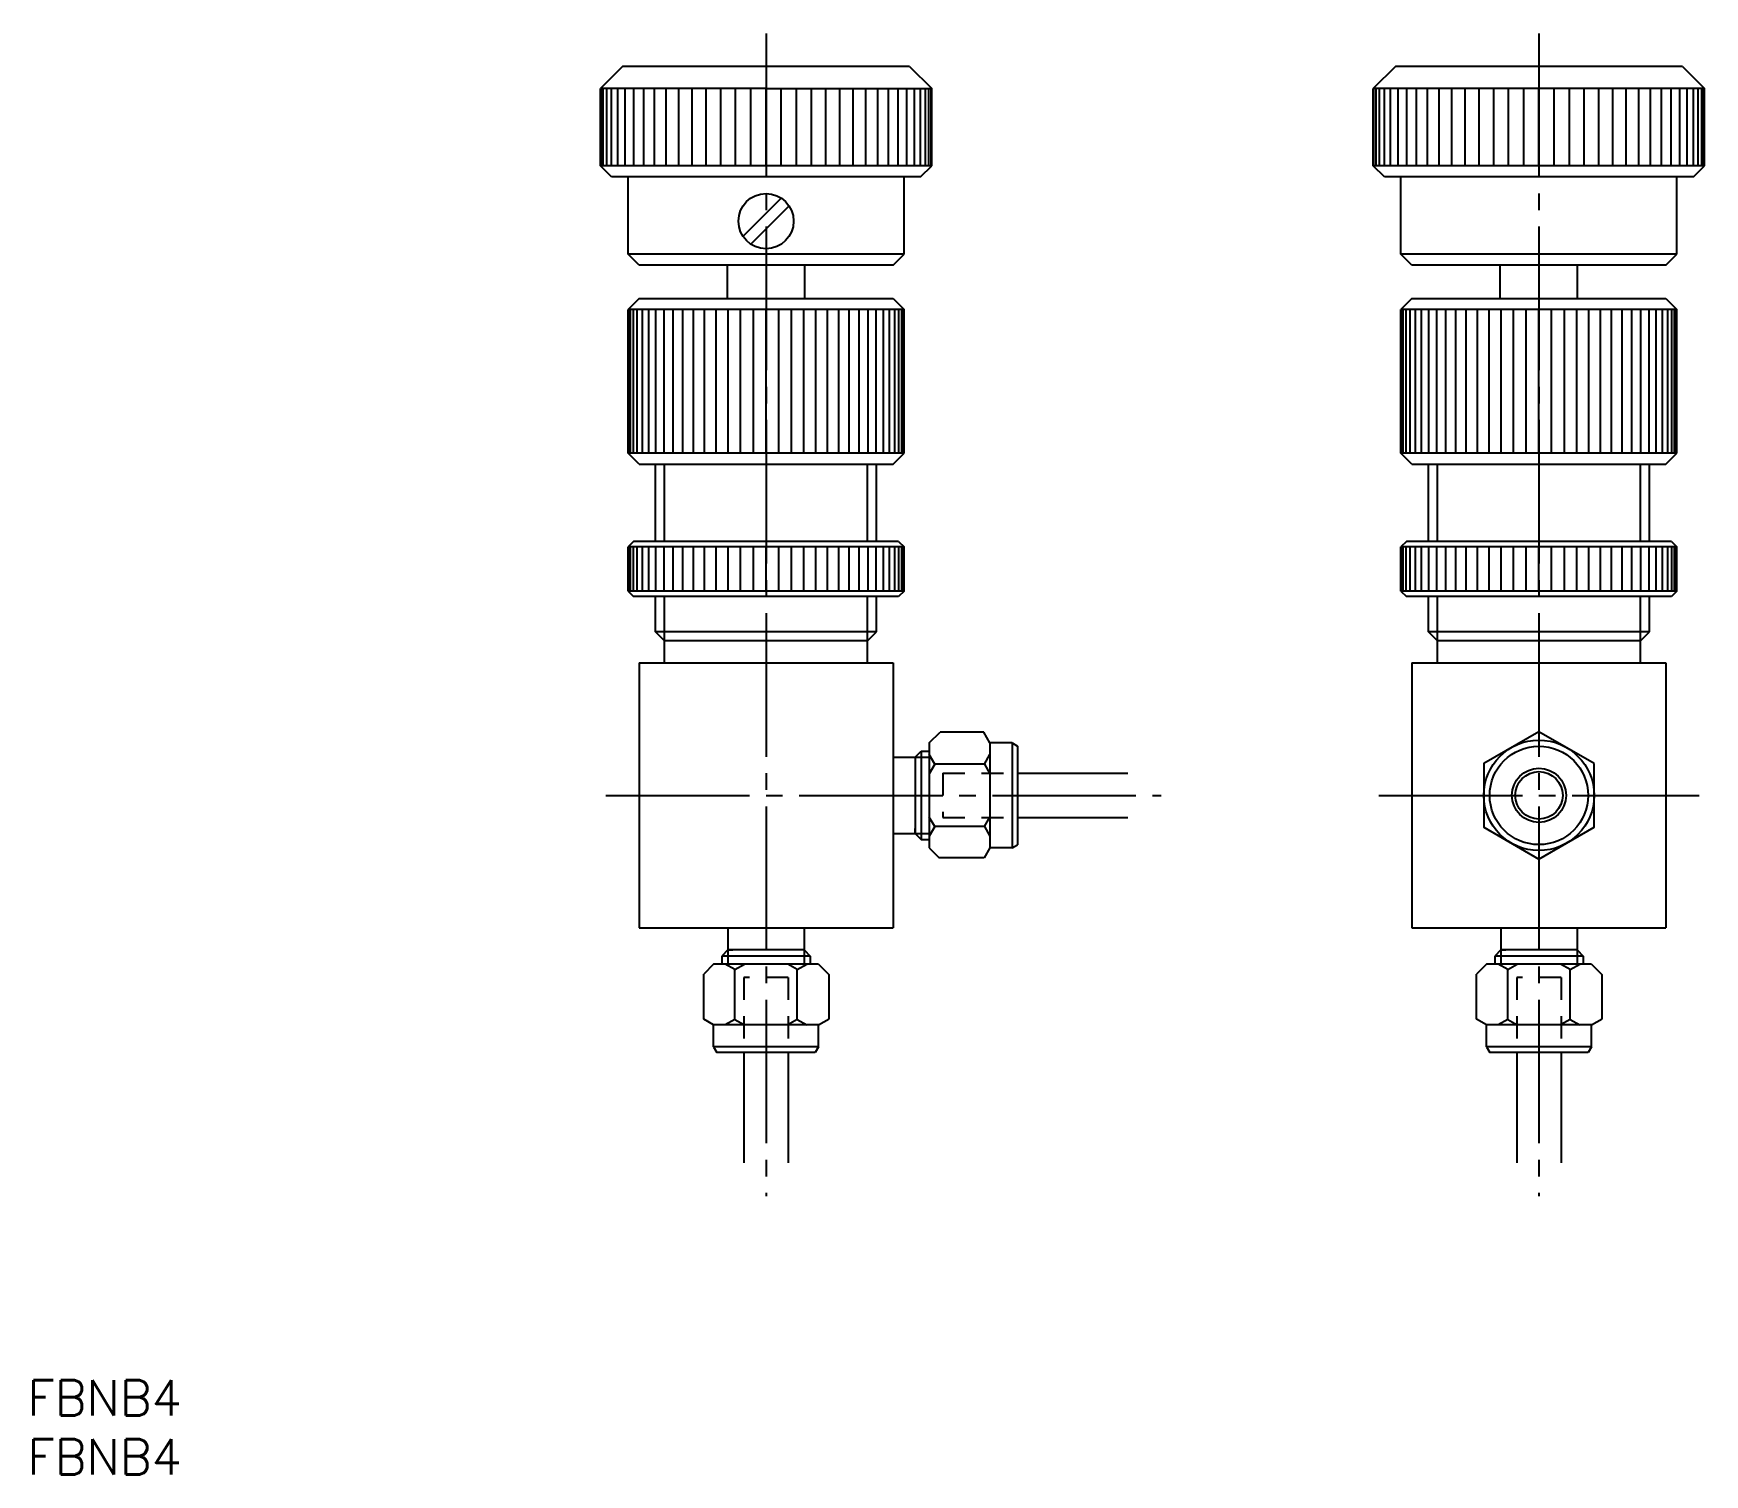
# Model space of a CAD drawing. Extents: x 19 to 170, y 123 to 254.
import ezdxf

# ---------------------------------------------------------------- set-up
doc = ezdxf.new("R2010")
doc.units = 0
doc.linetypes.add('CENTER', pattern=[17.5, 13, -1.5, 1.5, -1.5])
doc.linetypes.add('DASHED', pattern=[3.5, 2, -1.5])
doc.layers.get('0').update_dxf_attribs({"linetype": 'CONTINUOUS'})
doc.layers.add('CENTER', color=1, linetype='CENTER')
doc.styles.get("Standard").update_dxf_attribs({"font": 'txt.shx', "bigfont": '@extfont2.shx'})

msp = doc.modelspace()

# ---------------------------------------------------------------- linework, layer by layer
at = {"linetype": 'CONTINUOUS'}
for p, q in [((72.16, 250.94), (70.16, 248.94)), ((98.16, 250.94), (72.16, 250.94)), ((98.16, 250.94), (100.16, 248.94)), ((142.16, 250.94), (140.16, 248.94)), ((168.16, 250.94), (142.16, 250.94)), ((168.16, 250.94), (170.16, 248.94)), ((85.16, 248.94), (70.16, 248.94)), ((70.16, 241.94), (70.16, 248.94)), ((85.16, 248.94), (100.16, 248.94)), ((100.16, 241.94), (100.16, 248.94)), ((140.16, 241.94), (140.16, 248.94)), ((170.16, 248.94), (140.16, 248.94)), ((170.16, 241.94), (170.16, 248.94)), ((71.16, 240.94), (70.16, 241.94)), ((100.16, 241.94), (70.16, 241.94)), ((99.16, 240.94), (71.16, 240.94)), ((72.66, 233.94), (72.66, 240.94)), ((97.66, 233.94), (97.66, 240.94)), ((99.16, 240.94), (100.16, 241.94)), ((170.16, 241.94), (140.16, 241.94)), ((141.16, 240.94), (140.16, 241.94)), ((169.16, 240.94), (141.16, 240.94)), ((142.66, 233.94), (142.66, 240.94)), ((167.66, 233.94), (167.66, 240.94)), ((169.16, 240.94), (170.16, 241.94)), ((86.54, 239.02), (83.07, 235.56)), ((87.25, 238.31), (83.78, 234.85)), ((97.66, 233.94), (72.66, 233.94)), ((73.66, 232.94), (72.66, 233.94)), ((96.66, 232.94), (97.66, 233.94)), ((167.66, 233.94), (142.66, 233.94)), ((143.66, 232.94), (142.66, 233.94)), ((166.66, 232.94), (167.66, 233.94)), ((96.66, 232.94), (73.66, 232.94)), ((81.66, 229.94), (81.66, 232.94)), ((88.66, 229.94), (88.66, 232.94)), ((166.66, 232.94), (143.66, 232.94)), ((151.66, 229.94), (151.66, 232.94)), ((158.66, 229.94), (158.66, 232.94)), ((73.66, 229.94), (72.66, 228.94)), ((72.66, 215.94), (72.66, 228.94)), ((73.66, 229.94), (96.66, 229.94)), ((96.66, 229.94), (97.66, 228.94)), ((97.66, 215.94), (97.66, 228.94)), ((143.66, 229.94), (142.66, 228.94)), ((142.66, 215.94), (142.66, 228.94)), ((143.66, 229.94), (166.66, 229.94)), ((166.66, 229.94), (167.66, 228.94)), ((167.66, 215.94), (167.66, 228.94)), ((73.66, 214.94), (72.66, 215.94)), ((73.66, 214.94), (96.66, 214.94)), ((75.16, 207.94), (75.16, 214.94)), ((95.16, 207.94), (95.16, 214.94)), ((96.66, 214.94), (97.66, 215.94)), ((143.66, 214.94), (142.66, 215.94)), ((143.66, 214.94), (166.66, 214.94)), ((145.16, 207.94), (145.16, 214.94)), ((165.16, 207.94), (165.16, 214.94)), ((166.66, 214.94), (167.66, 215.94)), ((73.16, 207.94), (72.66, 207.44)), ((72.66, 203.44), (72.66, 207.44)), ((97.16, 207.94), (73.16, 207.94)), ((97.16, 207.94), (97.66, 207.44)), ((97.66, 203.44), (97.66, 207.44)), ((143.16, 207.94), (142.66, 207.44)), ((142.66, 203.44), (142.66, 207.44)), ((167.16, 207.94), (143.16, 207.94)), ((167.16, 207.94), (167.66, 207.44)), ((167.66, 203.44), (167.66, 207.44)), ((72.66, 203.44), (73.16, 202.94)), ((97.16, 202.94), (73.16, 202.94)), ((75.16, 199.75), (75.16, 202.94)), ((95.16, 199.75), (95.16, 202.94)), ((97.66, 203.44), (97.16, 202.94)), ((142.66, 203.44), (143.16, 202.94)), ((167.16, 202.94), (143.16, 202.94)), ((145.16, 199.75), (145.16, 202.94)), ((165.16, 199.75), (165.16, 202.94)), ((167.66, 203.44), (167.16, 202.94)), ((75.97, 198.94), (75.16, 199.75)), ((75.97, 196.94), (75.97, 198.94)), ((94.35, 198.94), (95.16, 199.75)), ((94.35, 196.94), (94.35, 198.94)), ((145.97, 198.94), (145.16, 199.75)), ((145.97, 196.94), (145.97, 198.94)), ((164.35, 198.94), (165.16, 199.75)), ((164.35, 196.94), (164.35, 198.94)), ((73.66, 196.94), (73.66, 172.94)), ((73.66, 196.94), (96.66, 196.94)), ((96.66, 196.94), (96.66, 172.94)), ((143.66, 196.94), (143.66, 172.94)), ((143.66, 196.94), (166.66, 196.94)), ((166.66, 196.94), (166.66, 172.94)), ((99.94, 189.69), (100.92, 190.66)), ((99.94, 189.69), (99.94, 180.19)), ((104.88, 190.66), (100.92, 190.66)), ((105.44, 189.69), (104.88, 190.66)), ((105.44, 189.69), (105.44, 180.19)), ((107.44, 189.69), (105.44, 189.69)), ((107.44, 189.69), (107.44, 180.19)), ((107.44, 189.69), (107.94, 189.4)), ((107.94, 189.4), (107.94, 180.47)), ((96.66, 188.39), (98.66, 188.39)), ((98.66, 188.39), (99.2, 188.94)), ((98.66, 188.39), (98.66, 187.94)), ((98.66, 187.94), (98.66, 181.48)), ((99.2, 188.94), (99.2, 180.94)), ((99.2, 188.94), (99.94, 188.94)), ((100.44, 187.76), (99.94, 188.63)), ((100.44, 187.76), (99.94, 186.89)), ((104.94, 187.76), (100.44, 187.76)), ((104.94, 187.76), (105.44, 188.63)), ((104.94, 187.76), (105.44, 186.89)), ((107.94, 186.94), (117.94, 186.94)), ((98.66, 181.48), (98.66, 181.94)), ((100.44, 182.11), (99.94, 182.98)), ((100.44, 182.11), (99.94, 181.24)), ((104.94, 182.11), (100.44, 182.11)), ((104.94, 182.11), (105.44, 182.98)), ((104.94, 182.11), (105.44, 181.24)), ((107.94, 182.94), (117.94, 182.94)), ((96.66, 181.48), (98.66, 181.48)), ((98.66, 181.48), (99.2, 180.94)), ((99.2, 180.94), (99.94, 180.94)), ((99.94, 180.19), (100.84, 179.29)), ((105.44, 180.19), (104.92, 179.29)), ((107.44, 180.19), (105.44, 180.19)), ((107.44, 180.19), (107.94, 180.47)), ((104.92, 179.29), (100.84, 179.29)), ((73.66, 172.94), (96.66, 172.94)), ((81.7, 172.94), (81.7, 170.94)), ((88.62, 172.94), (88.62, 170.94)), ((143.66, 172.94), (166.66, 172.94)), ((151.7, 172.94), (151.7, 170.94)), ((158.62, 172.94), (158.62, 170.94)), ((80.41, 169.66), (79.51, 168.76)), ((89.91, 169.66), (80.41, 169.66)), ((81.7, 170.94), (81.16, 170.39)), ((89.16, 170.39), (81.16, 170.39)), ((81.16, 170.39), (81.16, 169.66)), ((82.34, 169.16), (81.47, 169.66)), ((88.16, 170.94), (81.7, 170.94)), ((81.7, 170.94), (82.16, 170.94)), ((82.34, 169.16), (83.2, 169.66)), ((87.99, 169.16), (87.12, 169.66)), ((87.99, 169.16), (88.85, 169.66)), ((88.62, 170.94), (88.16, 170.94)), ((88.62, 170.94), (89.16, 170.39)), ((89.16, 170.39), (89.16, 169.66)), ((89.91, 169.66), (90.89, 168.68)), ((150.41, 169.66), (149.51, 168.76)), ((159.91, 169.66), (150.41, 169.66)), ((151.7, 170.94), (151.16, 170.39)), ((159.16, 170.39), (151.16, 170.39)), ((151.16, 170.39), (151.16, 169.66)), ((152.34, 169.16), (151.47, 169.66)), ((158.16, 170.94), (151.7, 170.94)), ((151.7, 170.94), (152.16, 170.94)), ((152.34, 169.16), (153.2, 169.66)), ((157.99, 169.16), (157.12, 169.66)), ((157.99, 169.16), (158.85, 169.66)), ((158.62, 170.94), (158.16, 170.94)), ((158.62, 170.94), (159.16, 170.39)), ((159.16, 170.39), (159.16, 169.66)), ((159.91, 169.66), (160.89, 168.68)), ((79.51, 164.68), (79.51, 168.76)), ((82.34, 164.66), (82.34, 169.16)), ((87.99, 164.66), (87.99, 169.16)), ((90.89, 164.72), (90.89, 168.68)), ((149.51, 164.68), (149.51, 168.76)), ((152.34, 164.66), (152.34, 169.16)), ((157.99, 164.66), (157.99, 169.16)), ((160.89, 164.72), (160.89, 168.68)), ((80.41, 164.16), (79.51, 164.68)), ((89.91, 164.16), (80.41, 164.16)), ((80.41, 162.16), (80.41, 164.16)), ((82.34, 164.66), (81.47, 164.16)), ((82.34, 164.66), (83.2, 164.16)), ((87.99, 164.66), (87.12, 164.16)), ((87.99, 164.66), (88.85, 164.16)), ((89.91, 164.16), (90.89, 164.72)), ((89.91, 162.16), (89.91, 164.16)), ((150.41, 164.16), (149.51, 164.68)), ((159.91, 164.16), (150.41, 164.16)), ((150.41, 162.16), (150.41, 164.16)), ((152.34, 164.66), (151.47, 164.16)), ((152.34, 164.66), (153.2, 164.16)), ((157.99, 164.66), (157.12, 164.16)), ((157.99, 164.66), (158.85, 164.16)), ((159.91, 164.16), (160.89, 164.72)), ((159.91, 162.16), (159.91, 164.16)), ((89.91, 162.16), (80.41, 162.16)), ((80.41, 162.16), (80.7, 161.66)), ((89.91, 162.16), (89.62, 161.66)), ((159.91, 162.16), (150.41, 162.16)), ((150.41, 162.16), (150.7, 161.66)), ((159.91, 162.16), (159.62, 161.66)), ((89.62, 161.66), (80.7, 161.66)), ((83.16, 161.66), (83.16, 151.66)), ((87.16, 161.66), (87.16, 151.66)), ((159.62, 161.66), (150.7, 161.66)), ((153.16, 161.66), (153.16, 151.66)), ((157.16, 161.66), (157.16, 151.66))]:
    msp.add_line(p, q, dxfattribs=at)
at = {"color": 3, "linetype": 'CONTINUOUS'}
for p, q in [((70.22, 241.94), (70.22, 248.94)), ((70.42, 241.94), (70.42, 248.94)), ((70.73, 241.94), (70.73, 248.94)), ((71.17, 241.94), (71.17, 248.94)), ((71.73, 241.94), (71.73, 248.94)), ((72.41, 241.94), (72.41, 248.94)), ((73.19, 241.94), (73.19, 248.94)), ((74.08, 241.94), (74.08, 248.94)), ((75.06, 241.94), (75.06, 248.94)), ((76.12, 241.94), (76.12, 248.94)), ((77.26, 241.94), (77.26, 248.94)), ((78.47, 241.94), (78.47, 248.94)), ((79.74, 241.94), (79.74, 248.94)), ((81.06, 241.94), (81.06, 248.94)), ((82.4, 241.94), (82.4, 248.94)), ((83.78, 241.94), (83.78, 248.94)), ((85.16, 241.94), (85.16, 248.94)), ((86.54, 241.94), (86.54, 248.94)), ((87.92, 241.94), (87.92, 248.94)), ((89.27, 241.94), (89.27, 248.94)), ((90.58, 241.94), (90.58, 248.94)), ((91.85, 241.94), (91.85, 248.94)), ((93.06, 241.94), (93.06, 248.94)), ((94.2, 241.94), (94.2, 248.94)), ((95.27, 241.94), (95.27, 248.94)), ((96.25, 241.94), (96.25, 248.94)), ((97.13, 241.94), (97.13, 248.94)), ((97.91, 241.94), (97.91, 248.94)), ((98.59, 241.94), (98.59, 248.94)), ((99.15, 241.94), (99.15, 248.94)), ((99.59, 241.94), (99.59, 248.94)), ((99.91, 241.94), (99.91, 248.94)), ((100.1, 241.94), (100.1, 248.94)), ((140.22, 241.94), (140.22, 248.94)), ((140.42, 241.94), (140.42, 248.94)), ((140.73, 241.94), (140.73, 248.94)), ((141.17, 241.94), (141.17, 248.94)), ((141.73, 241.94), (141.73, 248.94)), ((142.41, 241.94), (142.41, 248.94)), ((143.19, 241.94), (143.19, 248.94)), ((144.08, 241.94), (144.08, 248.94)), ((145.06, 241.94), (145.06, 248.94)), ((146.12, 241.94), (146.12, 248.94)), ((147.26, 241.94), (147.26, 248.94)), ((148.47, 241.94), (148.47, 248.94)), ((149.74, 241.94), (149.74, 248.94)), ((151.06, 241.94), (151.06, 248.94)), ((152.4, 241.94), (152.4, 248.94)), ((153.78, 241.94), (153.78, 248.94)), ((155.16, 241.94), (155.16, 248.94)), ((156.54, 241.94), (156.54, 248.94)), ((157.92, 241.94), (157.92, 248.94)), ((159.27, 241.94), (159.27, 248.94)), ((160.58, 241.94), (160.58, 248.94)), ((161.85, 241.94), (161.85, 248.94)), ((163.06, 241.94), (163.06, 248.94)), ((164.2, 241.94), (164.2, 248.94)), ((165.27, 241.94), (165.27, 248.94)), ((166.25, 241.94), (166.25, 248.94)), ((167.13, 241.94), (167.13, 248.94)), ((167.91, 241.94), (167.91, 248.94)), ((168.59, 241.94), (168.59, 248.94)), ((169.15, 241.94), (169.15, 248.94)), ((169.59, 241.94), (169.59, 248.94)), ((169.91, 241.94), (169.91, 248.94)), ((170.1, 241.94), (170.1, 248.94)), ((72.71, 215.92), (72.71, 228.94)), ((72.87, 215.92), (72.87, 228.94)), ((73.14, 215.92), (73.14, 228.94)), ((73.5, 215.92), (73.5, 228.94)), ((73.97, 215.92), (73.97, 228.94)), ((74.53, 215.92), (74.53, 228.94)), ((75.19, 215.92), (75.19, 228.94)), ((75.92, 215.92), (75.92, 228.94)), ((76.74, 215.92), (76.74, 228.94)), ((77.63, 215.92), (77.63, 228.94)), ((78.58, 215.92), (78.58, 228.94)), ((79.59, 215.92), (79.59, 228.94)), ((80.65, 215.92), (80.65, 228.94)), ((81.74, 215.92), (81.74, 228.94)), ((82.86, 215.92), (82.86, 228.94)), ((84.01, 215.92), (84.01, 228.94)), ((85.16, 215.92), (85.16, 228.94)), ((86.31, 215.92), (86.31, 228.94)), ((87.46, 215.92), (87.46, 228.94)), ((88.58, 215.92), (88.58, 228.94)), ((89.68, 215.92), (89.68, 228.94)), ((90.73, 215.92), (90.73, 228.94)), ((91.74, 215.92), (91.74, 228.94)), ((92.69, 215.92), (92.69, 228.94)), ((93.58, 215.92), (93.58, 228.94)), ((94.4, 215.92), (94.4, 228.94)), ((95.14, 215.92), (95.14, 228.94)), ((95.79, 215.92), (95.79, 228.94)), ((96.35, 215.92), (96.35, 228.94)), ((96.82, 215.92), (96.82, 228.94)), ((97.18, 215.92), (97.18, 228.94)), ((97.45, 215.92), (97.45, 228.94)), ((97.61, 215.92), (97.61, 228.94)), ((142.71, 215.92), (142.71, 228.94)), ((142.87, 215.92), (142.87, 228.94)), ((143.14, 215.92), (143.14, 228.94)), ((143.5, 215.92), (143.5, 228.94)), ((143.97, 215.92), (143.97, 228.94)), ((144.53, 215.92), (144.53, 228.94)), ((145.19, 215.92), (145.19, 228.94)), ((145.92, 215.92), (145.92, 228.94)), ((146.74, 215.92), (146.74, 228.94)), ((147.63, 215.92), (147.63, 228.94)), ((148.58, 215.92), (148.58, 228.94)), ((149.59, 215.92), (149.59, 228.94)), ((150.65, 215.92), (150.65, 228.94)), ((151.74, 215.92), (151.74, 228.94)), ((152.86, 215.92), (152.86, 228.94)), ((154.01, 215.92), (154.01, 228.94)), ((155.16, 215.92), (155.16, 228.94)), ((156.31, 215.92), (156.31, 228.94)), ((157.46, 215.92), (157.46, 228.94)), ((158.58, 215.92), (158.58, 228.94)), ((159.68, 215.92), (159.68, 228.94)), ((160.73, 215.92), (160.73, 228.94)), ((161.74, 215.92), (161.74, 228.94)), ((162.69, 215.92), (162.69, 228.94)), ((163.58, 215.92), (163.58, 228.94)), ((164.4, 215.92), (164.4, 228.94)), ((165.14, 215.92), (165.14, 228.94)), ((165.79, 215.92), (165.79, 228.94)), ((166.35, 215.92), (166.35, 228.94)), ((166.82, 215.92), (166.82, 228.94)), ((167.18, 215.92), (167.18, 228.94)), ((167.45, 215.92), (167.45, 228.94)), ((167.61, 215.92), (167.61, 228.94)), ((75.97, 207.94), (75.97, 214.94)), ((94.35, 207.94), (94.35, 214.94)), ((145.97, 207.94), (145.97, 214.94)), ((164.35, 207.94), (164.35, 214.94)), ((72.71, 203.44), (72.71, 207.44)), ((72.87, 203.44), (72.87, 207.44)), ((73.14, 203.44), (73.14, 207.44)), ((73.5, 203.44), (73.5, 207.44)), ((73.97, 203.44), (73.97, 207.44)), ((74.53, 203.44), (74.53, 207.44)), ((75.19, 203.44), (75.19, 207.44)), ((75.92, 203.44), (75.92, 207.44)), ((76.74, 203.44), (76.74, 207.44)), ((77.63, 203.44), (77.63, 207.44)), ((78.58, 203.44), (78.58, 207.44)), ((79.59, 203.44), (79.59, 207.44)), ((80.65, 203.44), (80.65, 207.44)), ((81.74, 203.44), (81.74, 207.44)), ((82.86, 203.44), (82.86, 207.44)), ((84.01, 203.44), (84.01, 207.44)), ((85.16, 203.44), (85.16, 207.44)), ((86.31, 203.44), (86.31, 207.44)), ((87.46, 203.44), (87.46, 207.44)), ((88.58, 203.44), (88.58, 207.44)), ((89.68, 203.44), (89.68, 207.44)), ((90.73, 203.44), (90.73, 207.44)), ((91.74, 203.44), (91.74, 207.44)), ((92.69, 203.44), (92.69, 207.44)), ((93.58, 203.44), (93.58, 207.44)), ((94.4, 203.44), (94.4, 207.44)), ((95.14, 203.44), (95.14, 207.44)), ((95.79, 203.44), (95.79, 207.44)), ((96.35, 203.44), (96.35, 207.44)), ((96.82, 203.44), (96.82, 207.44)), ((97.18, 203.44), (97.18, 207.44)), ((97.45, 203.44), (97.45, 207.44)), ((97.61, 203.44), (97.61, 207.44)), ((142.71, 203.44), (142.71, 207.44)), ((142.87, 203.44), (142.87, 207.44)), ((143.14, 203.44), (143.14, 207.44)), ((143.5, 203.44), (143.5, 207.44)), ((143.97, 203.44), (143.97, 207.44)), ((144.53, 203.44), (144.53, 207.44)), ((145.19, 203.44), (145.19, 207.44)), ((145.92, 203.44), (145.92, 207.44)), ((146.74, 203.44), (146.74, 207.44)), ((147.63, 203.44), (147.63, 207.44)), ((148.58, 203.44), (148.58, 207.44)), ((149.59, 203.44), (149.59, 207.44)), ((150.65, 203.44), (150.65, 207.44)), ((151.74, 203.44), (151.74, 207.44)), ((152.86, 203.44), (152.86, 207.44)), ((154.01, 203.44), (154.01, 207.44)), ((155.16, 203.44), (155.16, 207.44)), ((156.31, 203.44), (156.31, 207.44)), ((157.46, 203.44), (157.46, 207.44)), ((158.58, 203.44), (158.58, 207.44)), ((159.68, 203.44), (159.68, 207.44)), ((160.73, 203.44), (160.73, 207.44)), ((161.74, 203.44), (161.74, 207.44)), ((162.69, 203.44), (162.69, 207.44)), ((163.58, 203.44), (163.58, 207.44)), ((164.4, 203.44), (164.4, 207.44)), ((165.14, 203.44), (165.14, 207.44)), ((165.79, 203.44), (165.79, 207.44)), ((166.35, 203.44), (166.35, 207.44)), ((166.82, 203.44), (166.82, 207.44)), ((167.18, 203.44), (167.18, 207.44)), ((167.45, 203.44), (167.45, 207.44)), ((167.61, 203.44), (167.61, 207.44)), ((75.97, 198.94), (75.97, 202.94)), ((94.35, 198.94), (94.35, 202.94)), ((145.97, 198.94), (145.97, 202.94)), ((164.35, 198.94), (164.35, 202.94)), ((98.66, 188.39), (99.94, 188.39)), ((98.66, 181.48), (99.94, 181.48)), ((81.7, 170.94), (81.7, 169.66)), ((88.62, 170.94), (88.62, 169.66)), ((151.7, 170.94), (151.7, 169.66)), ((158.62, 170.94), (158.62, 169.66))]:
    msp.add_line(p, q, dxfattribs=at)
at = {"color": 7, "linetype": 'CONTINUOUS'}
for p, q in [((97.66, 228.94), (72.66, 228.94)), ((167.66, 228.94), (142.66, 228.94)), ((97.64, 215.92), (72.68, 215.92)), ((167.64, 215.92), (142.68, 215.92)), ((97.66, 207.44), (72.66, 207.44)), ((167.66, 207.44), (142.66, 207.44)), ((97.66, 203.44), (72.66, 203.44)), ((167.66, 203.44), (142.66, 203.44)), ((95.16, 199.75), (75.16, 199.75)), ((94.35, 198.94), (75.97, 198.94)), ((165.16, 199.75), (145.16, 199.75)), ((164.35, 198.94), (145.97, 198.94))]:
    msp.add_line(p, q, dxfattribs=at)
at = {"color": 3, "linetype": 'DASHED'}
for p, q in [((101.16, 186.94), (101.16, 182.94)), ((101.16, 186.94), (107.94, 186.94)), ((101.16, 182.94), (107.94, 182.94)), ((87.16, 168.44), (83.16, 168.44)), ((83.16, 168.44), (83.16, 161.66)), ((87.16, 168.44), (87.16, 161.66)), ((157.16, 168.44), (153.16, 168.44)), ((153.16, 168.44), (153.16, 161.66)), ((157.16, 168.44), (157.16, 161.66))]:
    msp.add_line(p, q, dxfattribs=at)
at = {"linetype": 'CONTINUOUS'}
msp.add_lwpolyline([(160.16, 187.82), (155.16, 190.71), (150.16, 187.82), (150.16, 182.05), (155.16, 179.16), (160.16, 182.05)], close=True, dxfattribs=at)
for centre, radius in [((85.16, 236.94), 2.5), ((155.16, 184.94), 5), ((155.16, 184.94), 4.46), ((155.16, 184.94), 2.45), ((155.16, 184.94), 2.15)]:
    msp.add_circle(centre, radius, dxfattribs=at)
at = {"layer": 'CENTER', "color": 1, "linetype": 'CENTER'}
for p, q in [((85.16, 253.94), (85.16, 148.66)), ((155.16, 253.94), (155.16, 148.66)), ((70.66, 184.94), (120.94, 184.94)), ((140.66, 184.94), (169.66, 184.94))]:
    msp.add_line(p, q, dxfattribs=at)

# ---------------------------------------------------------------- texts
at = {"color": 7, "linetype": 'CONTINUOUS'}
for p in [(18.26, 128.78), (18.26, 123.44)]:
    msp.add_text('FBNB4', height=3.2, dxfattribs=at).set_placement(p)

doc.saveas('drawing.dxf')
